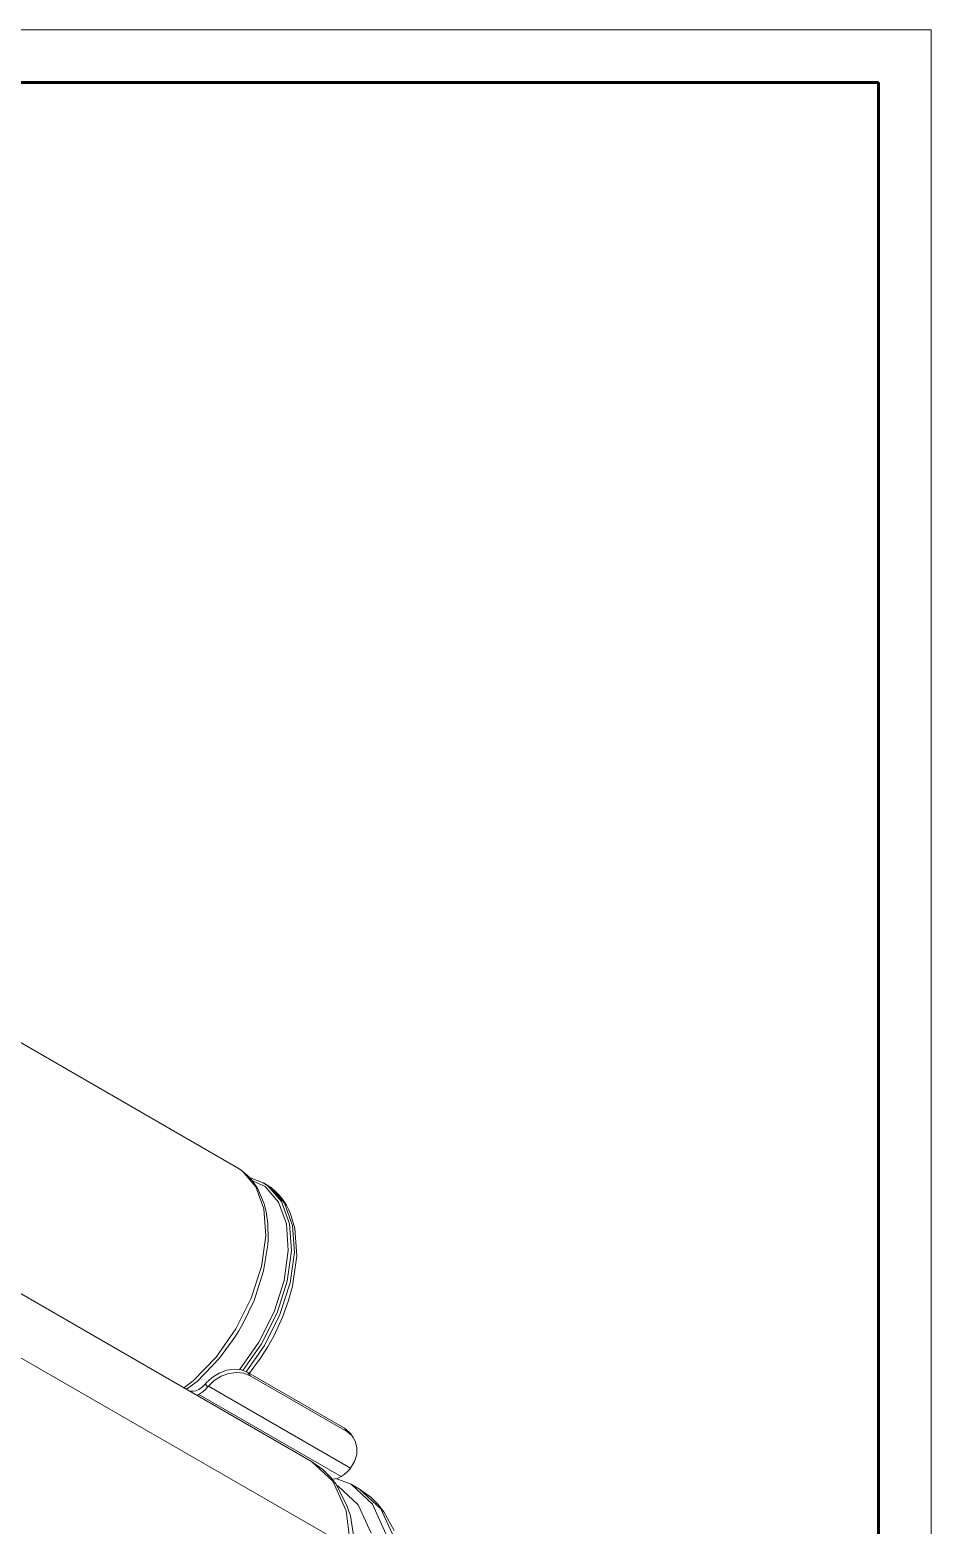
# Model space of a CAD drawing. Header units: millimetres. Extents: x -1 to 4028, y -898 to 1238.
# Drawn here: x 3248.2 to 3333.6, y 1088.5 to 1230.2 of the extents above; entities that cross this region are included whole.
import ezdxf

# ---------------------------------------------------------------- set-up
doc = ezdxf.new("R2010")
doc.units = ezdxf.units.MM
doc.layers.add('Основная (0.6)', color=250, linetype='Continuous', lineweight=60)
doc.layers.add('Тонкая (0.2)', color=250, linetype='Continuous', lineweight=20)

msp = doc.modelspace()

# ---------------------------------------------------------------- linework, layer by layer
at = {"layer": 'Основная (0.6)'}
for p, q in [((3328.622, 1225.22), (2933.622, 1225.22)), ((3328.622, 938.22), (3328.622, 1225.22))]:
    msp.add_line(p, q, dxfattribs=at)
at = {"layer": 'Тонкая (0.2)'}
for p, q in [((2913.622, 1230.22), (3333.622, 1230.22)), ((3333.622, 1230.22), (3333.622, 933.22))]:
    msp.add_line(p, q, dxfattribs=at)
at = {"layer": 'Тонкая (0.2)', "color": 18, "true_color": 0x000000}
for p, q in [((3274.877, 1094.495), (3189.496, 1143.79)), ((3193.224, 1135.55), (3278.605, 1086.255)), ((3260.963, 1126.313), (3243.422, 1136.44)), ((3260.963, 1126.313), (3267.859, 1122.331)), ((3268.307, 1122.034), (3267.859, 1122.331)), ((3268.086, 1122.192), (3267.859, 1122.331)), ((3268.086, 1122.192), (3268.362, 1121.998)), ((3269.596, 1120.541), (3268.307, 1122.034)), ((3268.852, 1121.575), (3268.362, 1121.998)), ((3269.257, 1121.129), (3268.852, 1121.575)), ((3268.989, 1121.424), (3270.305, 1120.919)), ((3269.257, 1121.129), (3269.784, 1120.355)), ((3270.482, 1120.548), (3269.279, 1121.096)), ((3270.358, 1118.441), (3269.596, 1120.541)), ((3269.784, 1120.355), (3270.395, 1118.915)), ((3270.754, 1120.622), (3270.305, 1120.919)), ((3270.381, 1120.875), (3270.305, 1120.919)), ((3270.381, 1120.875), (3270.575, 1120.763)), ((3271.751, 1119.078), (3270.482, 1120.548)), ((3271.024, 1120.466), (3270.575, 1120.763)), ((3270.788, 1120.633), (3270.575, 1120.763)), ((3272.043, 1119.128), (3270.754, 1120.622)), ((3270.788, 1120.633), (3271.078, 1120.43)), ((3272.313, 1118.973), (3271.024, 1120.466)), ((3271.51, 1120.063), (3271.078, 1120.43)), ((3271.51, 1120.063), (3271.829, 1119.732)), ((3270.588, 1118.146), (3270.395, 1118.915)), ((3272.5, 1117.01), (3271.751, 1119.078)), ((3271.829, 1119.732), (3272.138, 1119.347)), ((3272.804, 1117.028), (3272.043, 1119.128)), ((3272.138, 1119.347), (3272.501, 1118.786)), ((3273.074, 1116.872), (3272.313, 1118.973)), ((3272.501, 1118.786), (3272.694, 1118.42)), ((3270.542, 1115.868), (3270.358, 1118.441)), ((3270.744, 1117.051), (3270.588, 1118.146)), ((3272.694, 1118.42), (3272.888, 1117.985)), ((3272.888, 1117.985), (3273.305, 1116.578)), ((3270.138, 1112.988), (3270.542, 1115.868)), ((3270.744, 1117.051), (3270.776, 1115.541)), ((3272.682, 1114.477), (3272.5, 1117.01)), ((3272.989, 1114.456), (3272.804, 1117.028)), ((3273.259, 1114.3), (3273.074, 1116.872)), ((3273.305, 1116.578), (3273.493, 1113.973)), ((3270.745, 1115.022), (3270.346, 1112.558)), ((3270.776, 1115.541), (3270.745, 1115.022)), ((3272.284, 1111.642), (3272.682, 1114.477)), ((3272.584, 1111.576), (3272.989, 1114.456)), ((3272.854, 1111.42), (3273.259, 1114.3)), ((3269.171, 1109.986), (3270.138, 1112.988)), ((3273.093, 1111.121), (3273.493, 1113.973)), ((3269.431, 1109.749), (3270.346, 1112.558)), ((3271.332, 1108.685), (3272.284, 1111.642)), ((3271.618, 1108.573), (3272.584, 1111.576)), ((3271.888, 1108.417), (3272.854, 1111.42)), ((3273.093, 1111.121), (3272.685, 1109.651)), ((3267.704, 1107.053), (3269.171, 1109.986)), ((3269.431, 1109.749), (3268.373, 1107.54)), ((3269.887, 1105.797), (3271.332, 1108.685)), ((3272.685, 1109.651), (3272.147, 1108.181)), ((3268.373, 1107.54), (3268, 1106.89)), ((3270.15, 1105.64), (3271.618, 1108.573)), ((3270.42, 1105.484), (3271.888, 1108.417)), ((3272.147, 1108.181), (3271.303, 1106.37)), ((3265.829, 1104.377), (3267.704, 1107.053)), ((3267.612, 1106.262), (3266.173, 1104.282)), ((3268, 1106.89), (3267.612, 1106.262)), ((3268.056, 1103.183), (3269.887, 1105.797)), ((3271.303, 1106.37), (3270.717, 1105.322)), ((3263.669, 1102.131), (3265.829, 1104.377)), ((3268.377, 1103.109), (3270.15, 1105.64)), ((3268.674, 1102.992), (3270.42, 1105.484)), ((3270.717, 1105.322), (3270.055, 1104.28)), ((3266.173, 1104.282), (3264.039, 1102.066)), ((3266.828, 1103.138), (3266.113, 1102.875)), ((3267.552, 1103.236), (3266.828, 1103.138)), ((3267.043, 1102.831), (3267.768, 1102.93)), ((3268.239, 1103.163), (3267.552, 1103.236)), ((3267.768, 1102.93), (3268.455, 1102.857)), ((3268.845, 1102.924), (3268.239, 1103.163)), ((3278.005, 1097.636), (3268.845, 1102.924)), ((3268.845, 1102.924), (3269.06, 1102.618)), ((3270.055, 1104.28), (3268.986, 1102.843)), ((3262.775, 1101.483), (3263.669, 1102.131)), ((3263.029, 1101.336), (3264.039, 1102.066)), ((3264.626, 1101.644), (3264.421, 1101.469)), ((3264.822, 1101.848), (3264.626, 1101.644)), ((3265.038, 1101.541), (3264.774, 1101.261)), ((3264.895, 1101.933), (3264.822, 1101.848)), ((3264.822, 1101.848), (3265.038, 1101.541)), ((3265.455, 1102.465), (3264.895, 1101.933)), ((3265.038, 1101.541), (3265.11, 1101.627)), ((3265.11, 1101.627), (3265.67, 1102.158)), ((3278.578, 1093.851), (3265.11, 1101.627)), ((3266.113, 1102.875), (3265.455, 1102.465)), ((3265.67, 1102.158), (3266.329, 1102.569)), ((3266.329, 1102.569), (3267.043, 1102.831)), ((3268.455, 1102.857), (3269.06, 1102.618)), ((3269.06, 1102.618), (3278.22, 1097.329)), ((3263.401, 1101.169), (3263.301, 1101.179)), ((3263.65, 1101.144), (3263.401, 1101.169)), ((3263.924, 1101.199), (3263.65, 1101.144)), ((3264.211, 1101.329), (3263.924, 1101.199)), ((3264.211, 1100.831), (3264.039, 1100.753)), ((3264.421, 1101.469), (3264.211, 1101.329)), ((3264.496, 1101.022), (3264.211, 1100.831)), ((3277.681, 1093.054), (3264.211, 1100.831)), ((3264.774, 1101.261), (3264.496, 1101.022)), ((3278.489, 1097.246), (3278.005, 1097.636)), ((3278.22, 1097.329), (3278.005, 1097.636)), ((3278.22, 1097.329), (3278.704, 1096.939)), ((3278.632, 1097.066), (3278.489, 1097.246)), ((3278.713, 1096.952), (3278.632, 1097.066)), ((3278.704, 1096.939), (3278.847, 1096.76)), ((3278.713, 1096.952), (3278.847, 1096.76)), ((3278.847, 1096.76), (3279.036, 1096.424)), ((3279.036, 1096.424), (3279.193, 1095.817)), ((3276.9, 1092.619), (3274.877, 1094.495)), ((3275.961, 1093.723), (3274.877, 1094.495)), ((3278.956, 1094.487), (3278.578, 1093.851)), ((3279.166, 1095.157), (3278.956, 1094.487)), ((3279.193, 1095.817), (3279.166, 1095.157)), ((3276.714, 1092.967), (3275.961, 1093.723)), ((3277.304, 1092.883), (3277.681, 1093.054)), ((3277.681, 1093.054), (3277.966, 1093.245)), ((3277.966, 1093.245), (3278.244, 1093.484)), ((3278.244, 1093.484), (3278.508, 1093.764)), ((3278.578, 1093.851), (3278.508, 1093.764)), ((3276.714, 1092.967), (3277.188, 1092.358)), ((3276.826, 1092.823), (3276.943, 1092.811)), ((3278.172, 1089.809), (3276.9, 1092.619)), ((3276.943, 1092.811), (3277.304, 1092.883)), ((3277.188, 1092.358), (3278.247, 1090.328)), ((3277.189, 1092.86), (3278.63, 1092.329)), ((3277.381, 1092.188), (3277.257, 1092.226)), ((3279.32, 1090.39), (3277.381, 1092.188)), ((3278.63, 1092.329), (3280.652, 1090.453)), ((3278.63, 1092.329), (3279.44, 1091.861)), ((3281.463, 1089.985), (3279.44, 1091.861)), ((3280.504, 1091.106), (3279.44, 1091.861)), ((3278.568, 1089.323), (3278.247, 1090.328)), ((3280.538, 1087.696), (3279.32, 1090.39)), ((3281.218, 1090.4), (3280.504, 1091.106)), ((3280.652, 1090.453), (3281.924, 1087.642)), ((3281.218, 1090.4), (3281.751, 1089.723)), ((3278.605, 1086.255), (3278.172, 1089.809)), ((3278.568, 1089.323), (3278.972, 1086.88)), ((3282.735, 1087.174), (3281.463, 1089.985)), ((3281.751, 1089.723), (3282.717, 1087.931))]:
    msp.add_line(p, q, dxfattribs=at)

doc.saveas('drawing.dxf')
